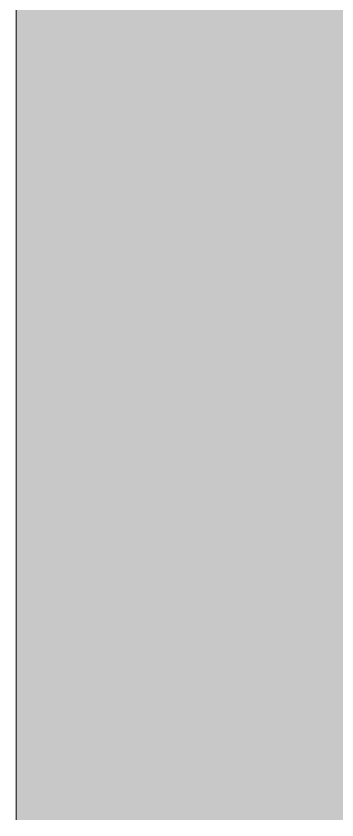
# Model space of a CAD drawing. Header units: inches. Extents: x -4110 to -1807, y 11006 to 12281.
# Drawn here: x -3651.281 to -3651.081, y 11829.564 to 11830.065 of the extents above; entities that cross this region are included whole.
import ezdxf

# ---------------------------------------------------------------- set-up
doc = ezdxf.new("R2010")
doc.units = ezdxf.units.IN
doc.header["$MEASUREMENT"] = 0
for name, color, linetype, lineweight in [('0-1', 7, 'Continuous', 5), ('0-2', 7, 'Continuous', 9), ('A-DOOR-FRAM-1', 31, 'Continuous', 18), ('A-DOOR-FRAM-2', 7, 'Continuous', 9)]:
    doc.layers.add(name, color=color, linetype=linetype, lineweight=lineweight)

# ---------------------------------------------------------------- blocks, each defined once
blk = doc.blocks.new('SWING - SINGLE - FLUSH - SWING - FLUSH - 2-10 x 6-8 - PASSAGE-4152770-ENLARGED RCP - 3RD FLOOR PLAN - EAST')
at = {"layer": 'A-DOOR-FRAM-1'}
blk.add_hatch(color=256, dxfattribs=at).paths.add_polyline_path([(19.99999999998488, 4.749999999998578), (16.99999999998709, 4.749999999998322), (16.99999999998709, 4.24999999999801), (19.99999999998488, 4.249999999998265)], flags=0)
at = {"layer": 'A-DOOR-FRAM-2'}
blk.add_line((17, 4.249999999999925), (20.00000000000059, 4.24999999999993), dxfattribs=at)
blk = doc.blocks.new('CTR - 1st Phase - Unit Layouts_rvt-1-ENLARGED RCP - 3RD FLOOR PLAN - EAST')
at = {"layer": '0-2', "rotation": 269.9999999999951}
blk.add_blockref('SWING - SINGLE - FLUSH - SWING - FLUSH - 2-10 x 6-8 - PASSAGE-4152770-ENLARGED RCP - 3RD FLOOR PLAN - EAST', (-3655.530536321091, 11849.56439612826), dxfattribs=at)

msp = doc.modelspace()

# ---------------------------------------------------------------- block references
at = {"layer": '0-1'}
msp.add_blockref('CTR - 1st Phase - Unit Layouts_rvt-1-ENLARGED RCP - 3RD FLOOR PLAN - EAST', (0, 0), dxfattribs=at)

doc.saveas('drawing.dxf')
